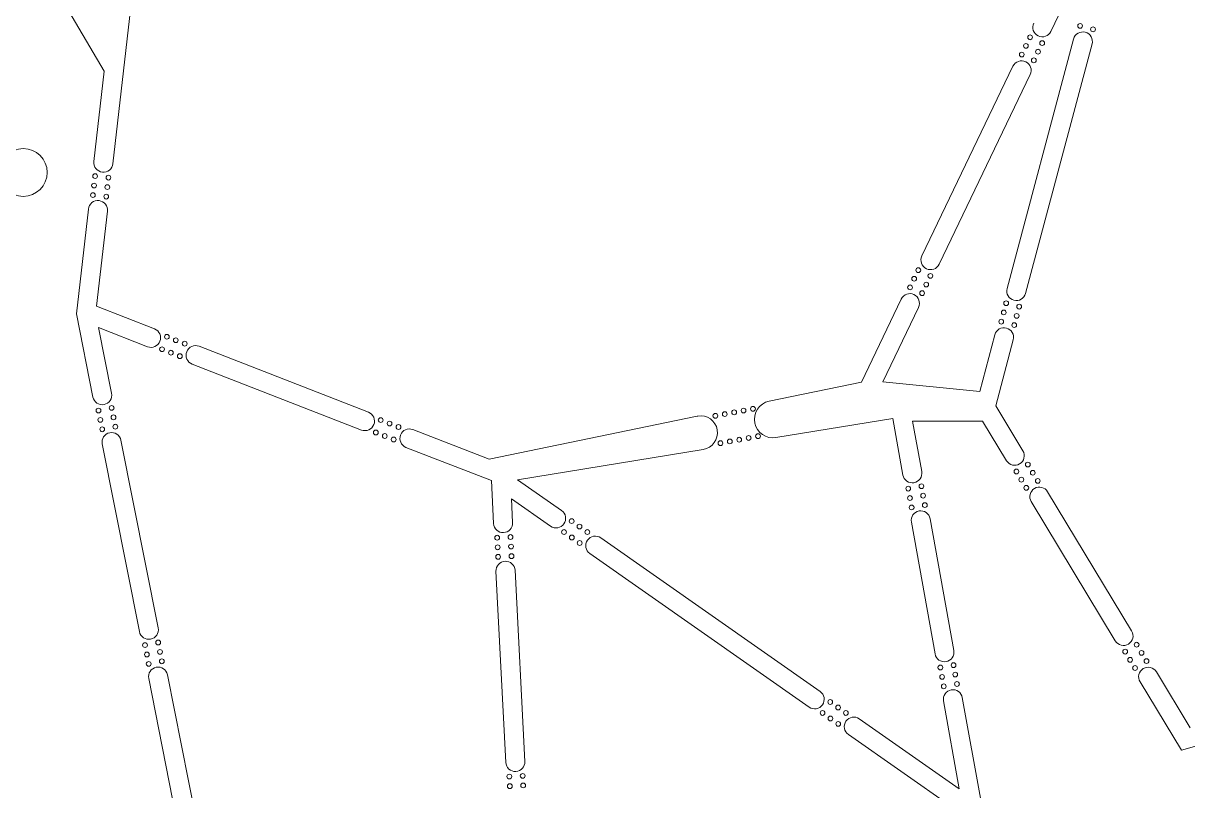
# Model space of a CAD drawing. Header units: inches. Extents: x 16.7 to 31.3, y 1.4 to 10.6.
# Drawn here: x 24 to 28.795, y 3.456 to 6.614 of the extents above; entities that cross this region are included whole.
import ezdxf

# ---------------------------------------------------------------- set-up
doc = ezdxf.new("R2010")
doc.units = ezdxf.units.IN
doc.header["$MEASUREMENT"] = 0
doc.layers.add('Visible', color=7, linetype='Continuous', lineweight=0)

# ---------------------------------------------------------------- blocks, each defined once
blk = doc.blocks.new('Block_0')
at = {"layer": 'Visible', "color": 7, "lineweight": 0}
blk.add_open_spline([(24.5164, 3.9173), (24.5122, 3.9387), (24.5261, 3.9594), (24.5474, 3.9636), (24.5687, 3.9678), (24.5894, 3.954), (24.5937, 3.9327)], degree=3, knots=[0, 0, 0, 0, 1, 1, 1, 2, 2, 2, 2], dxfattribs=at)
blk = doc.blocks.new('Block_1')
at = {"layer": 'Visible', "color": 7, "lineweight": 0}
blk.add_circle((24.5012, 4.0548), 0.00984, dxfattribs=at)
blk = doc.blocks.new('Block_2')
at = {"layer": 'Visible', "color": 7, "lineweight": 0}
blk.add_circle((24.5553, 4.0655), 0.00984, dxfattribs=at)
blk = doc.blocks.new('Block_3')
at = {"layer": 'Visible', "color": 7, "lineweight": 0}
blk.add_circle((24.5165, 3.9776), 0.00984, dxfattribs=at)
blk = doc.blocks.new('Block_4')
at = {"layer": 'Visible', "color": 7, "lineweight": 0}
blk.add_circle((24.5629, 4.0269), 0.00984, dxfattribs=at)
blk = doc.blocks.new('Block_5')
at = {"layer": 'Visible', "color": 7, "lineweight": 0}
blk.add_circle((24.5089, 4.0162), 0.00984, dxfattribs=at)
blk = doc.blocks.new('Block_6')
at = {"layer": 'Visible', "color": 7, "lineweight": 0}
blk.add_circle((24.5706, 3.9883), 0.00984, dxfattribs=at)
blk = doc.blocks.new('Block_7')
at = {"layer": 'Visible', "color": 7, "lineweight": 0}
blk.add_open_spline([(24.5554, 4.1257), (24.5596, 4.1044), (24.5457, 4.0837), (24.5244, 4.0795), (24.5031, 4.0752), (24.4824, 4.0891), (24.4781, 4.1104)], degree=3, knots=[0, 0, 0, 0, 1, 1, 1, 2, 2, 2, 2], dxfattribs=at)
blk = doc.blocks.new('Block_8')
at = {"layer": 'Visible', "color": 7, "lineweight": 0}
blk.add_line((24.5937, 3.9327), (24.7469, 3.1603), dxfattribs=at)
blk = doc.blocks.new('Block_9')
at = {"layer": 'Visible', "color": 7, "lineweight": 0}
blk.add_line((24.6696, 3.145), (24.5164, 3.9173), dxfattribs=at)
blk = doc.blocks.new('Block_12')
at = {"layer": 'Visible', "color": 7, "lineweight": 0}
blk.add_line((24.2866, 5.0758), (24.2187, 5.4182), dxfattribs=at)
blk = doc.blocks.new('Block_13')
at = {"layer": 'Visible', "color": 7, "lineweight": 0}
blk.add_line((24.4781, 4.1104), (24.3249, 4.8827), dxfattribs=at)
blk = doc.blocks.new('Block_34')
at = {"layer": 'Visible', "color": 7, "lineweight": 0}
blk.add_circle((26.0015, 3.5138), 0.00984, dxfattribs=at)
blk = doc.blocks.new('Block_35')
at = {"layer": 'Visible', "color": 7, "lineweight": 0}
blk.add_circle((26.0565, 3.5166), 0.00984, dxfattribs=at)
blk = doc.blocks.new('Block_37')
at = {"layer": 'Visible', "color": 7, "lineweight": 0}
blk.add_circle((26.0585, 3.4773), 0.00984, dxfattribs=at)
blk = doc.blocks.new('Block_38')
at = {"layer": 'Visible', "color": 7, "lineweight": 0}
blk.add_circle((26.0035, 3.4745), 0.00984, dxfattribs=at)
blk = doc.blocks.new('Block_40')
at = {"layer": 'Visible', "color": 7, "lineweight": 0}
blk.add_open_spline([(26.0653, 3.5762), (26.0664, 3.5545), (26.0497, 3.536), (26.028, 3.5349), (26.0063, 3.5338), (25.9878, 3.5505), (25.9867, 3.5722)], degree=3, knots=[0, 0, 0, 0, 1, 1, 1, 2, 2, 2, 2], dxfattribs=at)
blk = doc.blocks.new('Block_42')
at = {"layer": 'Visible', "color": 7, "lineweight": 0}
blk.add_line((25.9867, 3.5722), (25.9465, 4.3585), dxfattribs=at)
blk = doc.blocks.new('Block_53')
at = {"layer": 'Visible', "color": 7, "lineweight": 0}
blk.add_open_spline([(27.0989, 4.9089), (27.0586, 4.9023), (27.0203, 4.9287), (27.012, 4.9686), (27.0035, 5.0099), (27.03, 5.0502), (27.0712, 5.0588)], degree=3, knots=[0, 0, 0, 0, 1, 1, 1, 2, 2, 2, 2], dxfattribs=at)
blk = doc.blocks.new('Block_54')
at = {"layer": 'Visible', "color": 7, "lineweight": 0}
blk.add_circle((26.9273, 5.0128), 0.00984, dxfattribs=at)
blk = doc.blocks.new('Block_55')
at = {"layer": 'Visible', "color": 7, "lineweight": 0}
blk.add_circle((26.9094, 4.8931), 0.00984, dxfattribs=at)
blk = doc.blocks.new('Block_56')
at = {"layer": 'Visible', "color": 7, "lineweight": 0}
blk.add_circle((27.0047, 5.0271), 0.00984, dxfattribs=at)
blk = doc.blocks.new('Block_57')
at = {"layer": 'Visible', "color": 7, "lineweight": 0}
blk.add_circle((26.8707, 4.8859), 0.00984, dxfattribs=at)
blk = doc.blocks.new('Block_58')
at = {"layer": 'Visible', "color": 7, "lineweight": 0}
blk.add_circle((26.8498, 4.9985), 0.00984, dxfattribs=at)
blk = doc.blocks.new('Block_59')
at = {"layer": 'Visible', "color": 7, "lineweight": 0}
blk.add_circle((27.0255, 4.9146), 0.00984, dxfattribs=at)
blk = doc.blocks.new('Block_60')
at = {"layer": 'Visible', "color": 7, "lineweight": 0}
blk.add_circle((26.9481, 4.9002), 0.00984, dxfattribs=at)
blk = doc.blocks.new('Block_61')
at = {"layer": 'Visible', "color": 7, "lineweight": 0}
blk.add_circle((26.8885, 5.0056), 0.00984, dxfattribs=at)
blk = doc.blocks.new('Block_62')
at = {"layer": 'Visible', "color": 7, "lineweight": 0}
blk.add_circle((26.9868, 4.9074), 0.00984, dxfattribs=at)
blk = doc.blocks.new('Block_63')
at = {"layer": 'Visible', "color": 7, "lineweight": 0}
blk.add_circle((26.966, 5.02), 0.00984, dxfattribs=at)
blk = doc.blocks.new('Block_64')
at = {"layer": 'Visible', "color": 7, "lineweight": 0}
blk.add_open_spline([(26.7745, 4.9972), (26.7755, 4.9974), (26.7765, 4.9976), (26.7775, 4.9977), (26.8155, 5.0039), (26.8513, 4.9782), (26.8575, 4.9402), (26.8637, 4.9022), (26.8379, 4.8663), (26.7999, 4.8601)], degree=3, knots=[0, 0, 0, 0, 1, 1, 1, 2, 2, 2, 3, 3, 3, 3], dxfattribs=at)
blk = doc.blocks.new('Block_65')
at = {"layer": 'Visible', "color": 7, "lineweight": 0}
blk.add_line((25.9188, 4.8196), (26.7745, 4.9972), dxfattribs=at)
blk = doc.blocks.new('Block_66')
at = {"layer": 'Visible', "color": 7, "lineweight": 0}
blk.add_line((27.0712, 5.0588), (27.4513, 5.1376), dxfattribs=at)
blk = doc.blocks.new('Block_67')
at = {"layer": 'Visible', "color": 7, "lineweight": 0}
blk.add_line((26.7999, 4.8601), (26.0355, 4.7355), dxfattribs=at)
blk = doc.blocks.new('Block_68')
at = {"layer": 'Visible', "color": 7, "lineweight": 0}
blk.add_line((27.5802, 4.9874), (27.0989, 4.9089), dxfattribs=at)
blk = doc.blocks.new('Block_69')
at = {"layer": 'Visible', "color": 7, "lineweight": 0}
blk.add_open_spline([(24.6954, 5.2115), (24.6752, 5.2193), (24.6652, 5.242), (24.6729, 5.2622), (24.6806, 5.2825), (24.7034, 5.2927), (24.7237, 5.285)], degree=3, knots=[0, 0, 0, 0, 1, 1, 1, 2, 2, 2, 2], dxfattribs=at)
blk = doc.blocks.new('Block_70')
at = {"layer": 'Visible', "color": 7, "lineweight": 0}
blk.add_open_spline([(24.5408, 5.3562), (24.5609, 5.3482), (24.5708, 5.3255), (24.5629, 5.3053), (24.5551, 5.285), (24.5322, 5.275), (24.512, 5.2829)], degree=3, knots=[0, 0, 0, 0, 1, 1, 1, 2, 2, 2, 2], dxfattribs=at)
blk = doc.blocks.new('Block_71')
at = {"layer": 'Visible', "color": 7, "lineweight": 0}
blk.add_circle((24.6647, 5.2953), 0.00984, dxfattribs=at)
blk = doc.blocks.new('Block_72')
at = {"layer": 'Visible', "color": 7, "lineweight": 0}
blk.add_circle((24.6447, 5.2439), 0.00984, dxfattribs=at)
blk = doc.blocks.new('Block_73')
at = {"layer": 'Visible', "color": 7, "lineweight": 0}
blk.add_circle((24.5913, 5.3238), 0.00984, dxfattribs=at)
blk = doc.blocks.new('Block_74')
at = {"layer": 'Visible', "color": 7, "lineweight": 0}
blk.add_circle((24.608, 5.2582), 0.00984, dxfattribs=at)
blk = doc.blocks.new('Block_75')
at = {"layer": 'Visible', "color": 7, "lineweight": 0}
blk.add_circle((24.628, 5.3096), 0.00984, dxfattribs=at)
blk = doc.blocks.new('Block_76')
at = {"layer": 'Visible', "color": 7, "lineweight": 0}
blk.add_circle((24.5713, 5.2725), 0.00984, dxfattribs=at)
blk = doc.blocks.new('Block_77')
at = {"layer": 'Visible', "color": 7, "lineweight": 0}
blk.add_line((24.512, 5.2829), (24.3102, 5.3615), dxfattribs=at)
blk = doc.blocks.new('Block_78')
at = {"layer": 'Visible', "color": 7, "lineweight": 0}
blk.add_line((24.3015, 5.4493), (24.5408, 5.3562), dxfattribs=at)
blk = doc.blocks.new('Block_79')
at = {"layer": 'Visible', "color": 7, "lineweight": 0}
blk.add_open_spline([(27.8318, 4.0326), (27.8357, 4.0112), (27.8215, 3.9907), (27.8001, 3.9869), (27.7787, 3.9831), (27.7582, 3.9973), (27.7543, 4.0187)], degree=3, knots=[0, 0, 0, 0, 1, 1, 1, 2, 2, 2, 2], dxfattribs=at)
blk = doc.blocks.new('Block_80')
at = {"layer": 'Visible', "color": 7, "lineweight": 0}
blk.add_circle((27.8446, 3.8949), 0.00984, dxfattribs=at)
blk = doc.blocks.new('Block_81')
at = {"layer": 'Visible', "color": 7, "lineweight": 0}
blk.add_circle((27.7903, 3.8852), 0.00984, dxfattribs=at)
blk = doc.blocks.new('Block_82')
at = {"layer": 'Visible', "color": 7, "lineweight": 0}
blk.add_circle((27.8307, 3.9724), 0.00984, dxfattribs=at)
blk = doc.blocks.new('Block_83')
at = {"layer": 'Visible', "color": 7, "lineweight": 0}
blk.add_circle((27.7834, 3.9239), 0.00984, dxfattribs=at)
blk = doc.blocks.new('Block_84')
at = {"layer": 'Visible', "color": 7, "lineweight": 0}
blk.add_circle((27.8376, 3.9337), 0.00984, dxfattribs=at)
blk = doc.blocks.new('Block_85')
at = {"layer": 'Visible', "color": 7, "lineweight": 0}
blk.add_circle((27.7764, 3.9626), 0.00984, dxfattribs=at)
blk = doc.blocks.new('Block_86')
at = {"layer": 'Visible', "color": 7, "lineweight": 0}
blk.add_open_spline([(27.7892, 3.8249), (27.7853, 3.8463), (27.7996, 3.8668), (27.821, 3.8707), (27.8424, 3.8745), (27.8628, 3.8603), (27.8667, 3.8389)], degree=3, knots=[0, 0, 0, 0, 1, 1, 1, 2, 2, 2, 2], dxfattribs=at)
blk = doc.blocks.new('Block_87')
at = {"layer": 'Visible', "color": 7, "lineweight": 0}
blk.add_line((27.7543, 4.0187), (27.6568, 4.5612), dxfattribs=at)
blk = doc.blocks.new('Block_88')
at = {"layer": 'Visible', "color": 7, "lineweight": 0}
blk.add_line((27.7343, 4.5751), (27.8318, 4.0326), dxfattribs=at)
blk = doc.blocks.new('Block_89')
at = {"layer": 'Visible', "color": 7, "lineweight": 0}
blk.add_line((27.6622, 4.9766), (27.6995, 4.7688), dxfattribs=at)
blk = doc.blocks.new('Block_90')
at = {"layer": 'Visible', "color": 7, "lineweight": 0}
blk.add_line((27.8667, 3.8389), (27.9439, 3.4094), dxfattribs=at)
blk = doc.blocks.new('Block_129')
at = {"layer": 'Visible', "color": 7, "lineweight": 0}
blk.add_open_spline([(28.1161, 4.8545), (28.1274, 4.8359), (28.1214, 4.8117), (28.1028, 4.8004), (28.0842, 4.7892), (28.06, 4.7952), (28.0487, 4.8138)], degree=3, knots=[0, 0, 0, 0, 1, 1, 1, 2, 2, 2, 2], dxfattribs=at)
blk = doc.blocks.new('Block_130')
at = {"layer": 'Visible', "color": 7, "lineweight": 0}
blk.add_circle((28.1773, 4.7305), 0.00984, dxfattribs=at)
blk = doc.blocks.new('Block_131')
at = {"layer": 'Visible', "color": 7, "lineweight": 0}
blk.add_circle((28.1301, 4.702), 0.00984, dxfattribs=at)
blk = doc.blocks.new('Block_132')
at = {"layer": 'Visible', "color": 7, "lineweight": 0}
blk.add_circle((28.1366, 4.7978), 0.00984, dxfattribs=at)
blk = doc.blocks.new('Block_133')
at = {"layer": 'Visible', "color": 7, "lineweight": 0}
blk.add_circle((28.1097, 4.7357), 0.00984, dxfattribs=at)
blk = doc.blocks.new('Block_134')
at = {"layer": 'Visible', "color": 7, "lineweight": 0}
blk.add_circle((28.1569, 4.7642), 0.00984, dxfattribs=at)
blk = doc.blocks.new('Block_135')
at = {"layer": 'Visible', "color": 7, "lineweight": 0}
blk.add_circle((28.0894, 4.7693), 0.00984, dxfattribs=at)
blk = doc.blocks.new('Block_136')
at = {"layer": 'Visible', "color": 7, "lineweight": 0}
blk.add_open_spline([(28.1505, 4.6453), (28.1393, 4.6639), (28.1453, 4.6881), (28.1639, 4.6994), (28.1825, 4.7106), (28.2067, 4.7046), (28.2179, 4.686)], degree=3, knots=[0, 0, 0, 0, 1, 1, 1, 2, 2, 2, 2], dxfattribs=at)
blk = doc.blocks.new('Block_137')
at = {"layer": 'Visible', "color": 7, "lineweight": 0}
blk.add_line((28.0487, 4.8138), (27.9504, 4.9766), dxfattribs=at)
blk = doc.blocks.new('Block_138')
at = {"layer": 'Visible', "color": 7, "lineweight": 0}
blk.add_line((28.0041, 5.0398), (28.1161, 4.8545), dxfattribs=at)
blk = doc.blocks.new('Block_166')
at = {"layer": 'Visible', "color": 7, "lineweight": 0}
blk.add_open_spline([(25.9465, 4.3585), (25.9454, 4.3803), (25.9621, 4.3988), (25.9838, 4.3999), (26.0056, 4.401), (26.0241, 4.3843), (26.0252, 4.3626)], degree=3, knots=[0, 0, 0, 0, 1, 1, 1, 2, 2, 2, 2], dxfattribs=at)
blk = doc.blocks.new('Block_167')
at = {"layer": 'Visible', "color": 7, "lineweight": 0}
blk.add_circle((25.9513, 4.4968), 0.00984, dxfattribs=at)
blk = doc.blocks.new('Block_168')
at = {"layer": 'Visible', "color": 7, "lineweight": 0}
blk.add_circle((26.0063, 4.4996), 0.00984, dxfattribs=at)
blk = doc.blocks.new('Block_169')
at = {"layer": 'Visible', "color": 7, "lineweight": 0}
blk.add_circle((25.9553, 4.4181), 0.00984, dxfattribs=at)
blk = doc.blocks.new('Block_170')
at = {"layer": 'Visible', "color": 7, "lineweight": 0}
blk.add_circle((26.0084, 4.4603), 0.00984, dxfattribs=at)
blk = doc.blocks.new('Block_171')
at = {"layer": 'Visible', "color": 7, "lineweight": 0}
blk.add_circle((25.9533, 4.4574), 0.00984, dxfattribs=at)
blk = doc.blocks.new('Block_172')
at = {"layer": 'Visible', "color": 7, "lineweight": 0}
blk.add_circle((26.0104, 4.4209), 0.00984, dxfattribs=at)
blk = doc.blocks.new('Block_173')
at = {"layer": 'Visible', "color": 7, "lineweight": 0}
blk.add_open_spline([(26.0151, 4.5592), (26.0162, 4.5374), (25.9995, 4.5189), (25.9778, 4.5178), (25.9561, 4.5167), (25.9376, 4.5334), (25.9365, 4.5551)], degree=3, knots=[0, 0, 0, 0, 1, 1, 1, 2, 2, 2, 2], dxfattribs=at)
blk = doc.blocks.new('Block_174')
at = {"layer": 'Visible', "color": 7, "lineweight": 0}
blk.add_line((26.0252, 4.3626), (26.0653, 3.5762), dxfattribs=at)
blk = doc.blocks.new('Block_176')
at = {"layer": 'Visible', "color": 7, "lineweight": 0}
blk.add_line((27.2812, 3.8643), (27.2812, 3.8643), dxfattribs=at)
blk = doc.blocks.new('Block_177')
at = {"layer": 'Visible', "color": 7, "lineweight": 0}
blk.add_open_spline([(27.2812, 3.8643), (27.299, 3.8518), (27.3034, 3.8273), (27.2909, 3.8095), (27.2785, 3.7916), (27.2539, 3.7873), (27.2361, 3.7998)], degree=3, knots=[0, 0, 0, 0, 1, 1, 1, 2, 2, 2, 2], dxfattribs=at)
blk = doc.blocks.new('Block_178')
at = {"layer": 'Visible', "color": 7, "lineweight": 0}
blk.add_circle((27.3874, 3.7756), 0.00984, dxfattribs=at)
blk = doc.blocks.new('Block_179')
at = {"layer": 'Visible', "color": 7, "lineweight": 0}
blk.add_circle((27.3558, 3.7305), 0.00984, dxfattribs=at)
blk = doc.blocks.new('Block_180')
at = {"layer": 'Visible', "color": 7, "lineweight": 0}
blk.add_circle((27.3228, 3.8208), 0.00984, dxfattribs=at)
blk = doc.blocks.new('Block_181')
at = {"layer": 'Visible', "color": 7, "lineweight": 0}
blk.add_circle((27.3235, 3.753), 0.00984, dxfattribs=at)
blk = doc.blocks.new('Block_182')
at = {"layer": 'Visible', "color": 7, "lineweight": 0}
blk.add_circle((27.3551, 3.7982), 0.00984, dxfattribs=at)
blk = doc.blocks.new('Block_183')
at = {"layer": 'Visible', "color": 7, "lineweight": 0}
blk.add_circle((27.2913, 3.7756), 0.00984, dxfattribs=at)
blk = doc.blocks.new('Block_184')
at = {"layer": 'Visible', "color": 7, "lineweight": 0}
blk.add_open_spline([(27.3974, 3.6869), (27.3796, 3.6994), (27.3752, 3.724), (27.3877, 3.7418), (27.4002, 3.7596), (27.4247, 3.7639), (27.4425, 3.7515)], degree=3, knots=[0, 0, 0, 0, 1, 1, 1, 2, 2, 2, 2], dxfattribs=at)
blk = doc.blocks.new('Block_185')
at = {"layer": 'Visible', "color": 7, "lineweight": 0}
blk.add_line((27.4425, 3.7515), (27.4425, 3.7515), dxfattribs=at)
blk = doc.blocks.new('Block_186')
at = {"layer": 'Visible', "color": 7, "lineweight": 0}
blk.add_line((27.2361, 3.7998), (26.3327, 4.4315), dxfattribs=at)
blk = doc.blocks.new('Block_187')
at = {"layer": 'Visible', "color": 7, "lineweight": 0}
blk.add_line((27.4425, 3.7515), (27.8541, 3.4636), dxfattribs=at)
blk = doc.blocks.new('Block_208')
at = {"layer": 'Visible', "color": 7, "lineweight": 0}
blk.add_open_spline([(28.2316, 6.5805), (28.2222, 6.5609), (28.1987, 6.5526), (28.1791, 6.562), (28.1595, 6.5714), (28.1512, 6.595), (28.1606, 6.6146)], degree=3, knots=[0, 0, 0, 0, 1, 1, 1, 2, 2, 2, 2], dxfattribs=at)
blk = doc.blocks.new('Block_209')
at = {"layer": 'Visible', "color": 7, "lineweight": 0}
blk.add_circle((28.1613, 6.4614), 0.00984, dxfattribs=at)
blk = doc.blocks.new('Block_210')
at = {"layer": 'Visible', "color": 7, "lineweight": 0}
blk.add_circle((28.1116, 6.4852), 0.00984, dxfattribs=at)
blk = doc.blocks.new('Block_211')
at = {"layer": 'Visible', "color": 7, "lineweight": 0}
blk.add_circle((28.1954, 6.5323), 0.00984, dxfattribs=at)
blk = doc.blocks.new('Block_212')
at = {"layer": 'Visible', "color": 7, "lineweight": 0}
blk.add_circle((28.1287, 6.5207), 0.00984, dxfattribs=at)
blk = doc.blocks.new('Block_213')
at = {"layer": 'Visible', "color": 7, "lineweight": 0}
blk.add_circle((28.1784, 6.4969), 0.00984, dxfattribs=at)
blk = doc.blocks.new('Block_214')
at = {"layer": 'Visible', "color": 7, "lineweight": 0}
blk.add_circle((28.1457, 6.5562), 0.00984, dxfattribs=at)
blk = doc.blocks.new('Block_215')
at = {"layer": 'Visible', "color": 7, "lineweight": 0}
blk.add_open_spline([(28.0754, 6.4371), (28.0848, 6.4567), (28.1083, 6.465), (28.1279, 6.4556), (28.1475, 6.4461), (28.1558, 6.4226), (28.1464, 6.403)], degree=3, knots=[0, 0, 0, 0, 1, 1, 1, 2, 2, 2, 2], dxfattribs=at)
blk = doc.blocks.new('Block_217')
at = {"layer": 'Visible', "color": 7, "lineweight": 0}
blk.add_line((28.1464, 6.403), (27.7714, 5.6223), dxfattribs=at)
blk = doc.blocks.new('Block_227')
at = {"layer": 'Visible', "color": 7, "lineweight": 0}
blk.add_line((24.4021, 4.8981), (24.5554, 4.1257), dxfattribs=at)
blk = doc.blocks.new('Block_228')
at = {"layer": 'Visible', "color": 7, "lineweight": 0}
blk.add_line((25.3924, 4.9401), (24.6954, 5.2115), dxfattribs=at)
blk = doc.blocks.new('Block_229')
at = {"layer": 'Visible', "color": 7, "lineweight": 0}
blk.add_line((25.9365, 4.5551), (25.9275, 4.7318), dxfattribs=at)
blk = doc.blocks.new('Block_230')
at = {"layer": 'Visible', "color": 7, "lineweight": 0}
blk.add_line((25.9275, 4.7318), (25.5759, 4.8687), dxfattribs=at)
blk = doc.blocks.new('Block_231')
at = {"layer": 'Visible', "color": 7, "lineweight": 0}
blk.add_line((24.3102, 5.3615), (24.3638, 5.0911), dxfattribs=at)
blk = doc.blocks.new('Block_233')
at = {"layer": 'Visible', "color": 7, "lineweight": 0}
blk.add_open_spline([(27.7714, 5.6223), (27.762, 5.6027), (27.7385, 5.5944), (27.7189, 5.6039), (27.6993, 5.6133), (27.691, 5.6368), (27.7004, 5.6564)], degree=3, knots=[0, 0, 0, 0, 1, 1, 1, 2, 2, 2, 2], dxfattribs=at)
blk = doc.blocks.new('Block_234')
at = {"layer": 'Visible', "color": 7, "lineweight": 0}
blk.add_circle((27.7011, 5.5032), 0.00984, dxfattribs=at)
blk = doc.blocks.new('Block_235')
at = {"layer": 'Visible', "color": 7, "lineweight": 0}
blk.add_circle((27.6514, 5.5271), 0.00984, dxfattribs=at)
blk = doc.blocks.new('Block_236')
at = {"layer": 'Visible', "color": 7, "lineweight": 0}
blk.add_circle((27.7352, 5.5742), 0.00984, dxfattribs=at)
blk = doc.blocks.new('Block_237')
at = {"layer": 'Visible', "color": 7, "lineweight": 0}
blk.add_circle((27.6685, 5.5626), 0.00984, dxfattribs=at)
blk = doc.blocks.new('Block_238')
at = {"layer": 'Visible', "color": 7, "lineweight": 0}
blk.add_circle((27.7181, 5.5387), 0.00984, dxfattribs=at)
blk = doc.blocks.new('Block_239')
at = {"layer": 'Visible', "color": 7, "lineweight": 0}
blk.add_circle((27.6855, 5.598), 0.00984, dxfattribs=at)
blk = doc.blocks.new('Block_240')
at = {"layer": 'Visible', "color": 7, "lineweight": 0}
blk.add_open_spline([(27.6152, 5.4789), (27.6246, 5.4985), (27.6481, 5.5068), (27.6677, 5.4974), (27.6873, 5.488), (27.6956, 5.4645), (27.6862, 5.4449)], degree=3, knots=[0, 0, 0, 0, 1, 1, 1, 2, 2, 2, 2], dxfattribs=at)
blk = doc.blocks.new('Block_241')
at = {"layer": 'Visible', "color": 7, "lineweight": 0}
blk.add_line((27.7004, 5.6564), (28.0754, 6.4371), dxfattribs=at)
blk = doc.blocks.new('Block_242')
at = {"layer": 'Visible', "color": 7, "lineweight": 0}
blk.add_line((28.385, 6.8999), (28.2316, 6.5805), dxfattribs=at)
blk = doc.blocks.new('Block_266')
at = {"layer": 'Visible', "color": 7, "lineweight": 0}
blk.add_line((24.7237, 5.285), (25.4213, 5.0133), dxfattribs=at)
blk = doc.blocks.new('Block_270')
at = {"layer": 'Visible', "color": 7, "lineweight": 0}
blk.add_line((24.4886, 7.0737), (24.3691, 6.036), dxfattribs=at)
blk = doc.blocks.new('Block_271')
at = {"layer": 'Visible', "color": 7, "lineweight": 0}
blk.add_line((24.3466, 5.8404), (24.3015, 5.4493), dxfattribs=at)
blk = doc.blocks.new('Block_272')
at = {"layer": 'Visible', "color": 7, "lineweight": 0}
blk.add_line((25.6042, 4.9421), (25.9188, 4.8196), dxfattribs=at)
blk = doc.blocks.new('Block_273')
at = {"layer": 'Visible', "color": 7, "lineweight": 0}
blk.add_line((27.4513, 5.1376), (27.6152, 5.4789), dxfattribs=at)
blk = doc.blocks.new('Block_332')
at = {"layer": 'Visible', "color": 7, "lineweight": 0}
blk.add_line((28.6658, 3.9447), (28.8048, 3.7148), dxfattribs=at)
blk = doc.blocks.new('Block_333')
at = {"layer": 'Visible', "color": 7, "lineweight": 0}
blk.add_line((28.2179, 4.686), (28.564, 4.1132), dxfattribs=at)
blk = doc.blocks.new('Block_337')
at = {"layer": 'Visible', "color": 7, "lineweight": 0}
blk.add_line((28.0766, 5.3116), (28.0041, 5.0398), dxfattribs=at)
blk = doc.blocks.new('Block_338')
at = {"layer": 'Visible', "color": 7, "lineweight": 0}
blk.add_line((28.4011, 6.5289), (28.1273, 5.5018), dxfattribs=at)
blk = doc.blocks.new('Block_340')
at = {"layer": 'Visible', "color": 7, "lineweight": 0}
blk.add_open_spline([(28.1273, 5.5018), (28.1217, 5.4808), (28.1001, 5.4683), (28.0791, 5.4739), (28.0581, 5.4795), (28.0456, 5.501), (28.0512, 5.5221)], degree=3, knots=[0, 0, 0, 0, 1, 1, 1, 2, 2, 2, 2], dxfattribs=at)
blk = doc.blocks.new('Block_341')
at = {"layer": 'Visible', "color": 7, "lineweight": 0}
blk.add_circle((28.0804, 5.3717), 0.00984, dxfattribs=at)
blk = doc.blocks.new('Block_342')
at = {"layer": 'Visible', "color": 7, "lineweight": 0}
blk.add_circle((28.0271, 5.3859), 0.00984, dxfattribs=at)
blk = doc.blocks.new('Block_343')
at = {"layer": 'Visible', "color": 7, "lineweight": 0}
blk.add_circle((28.1007, 5.4478), 0.00984, dxfattribs=at)
blk = doc.blocks.new('Block_344')
at = {"layer": 'Visible', "color": 7, "lineweight": 0}
blk.add_circle((28.0373, 5.4239), 0.00984, dxfattribs=at)
blk = doc.blocks.new('Block_345')
at = {"layer": 'Visible', "color": 7, "lineweight": 0}
blk.add_circle((28.0905, 5.4097), 0.00984, dxfattribs=at)
blk = doc.blocks.new('Block_346')
at = {"layer": 'Visible', "color": 7, "lineweight": 0}
blk.add_circle((28.0474, 5.4619), 0.00984, dxfattribs=at)
blk = doc.blocks.new('Block_347')
at = {"layer": 'Visible', "color": 7, "lineweight": 0}
blk.add_open_spline([(28.0005, 5.3319), (28.0061, 5.3529), (28.0277, 5.3654), (28.0487, 5.3597), (28.0697, 5.3541), (28.0822, 5.3326), (28.0766, 5.3116)], degree=3, knots=[0, 0, 0, 0, 1, 1, 1, 2, 2, 2, 2], dxfattribs=at)
blk = doc.blocks.new('Block_348')
at = {"layer": 'Visible', "color": 7, "lineweight": 0}
blk.add_line((28.0512, 5.5221), (28.3251, 6.5491), dxfattribs=at)
blk = doc.blocks.new('Block_350')
at = {"layer": 'Visible', "color": 7, "lineweight": 0}
blk.add_circle((28.4049, 6.589), 0.00984, dxfattribs=at)
blk = doc.blocks.new('Block_351')
at = {"layer": 'Visible', "color": 7, "lineweight": 0}
blk.add_circle((28.3517, 6.6032), 0.00984, dxfattribs=at)
blk = doc.blocks.new('Block_356')
at = {"layer": 'Visible', "color": 7, "lineweight": 0}
blk.add_open_spline([(28.3251, 6.5491), (28.3307, 6.5701), (28.3522, 6.5826), (28.3732, 6.577), (28.3943, 6.5714), (28.4067, 6.5499), (28.4011, 6.5289)], degree=3, knots=[0, 0, 0, 0, 1, 1, 1, 2, 2, 2, 2], dxfattribs=at)
blk = doc.blocks.new('Block_358')
at = {"layer": 'Visible', "color": 7, "lineweight": 0}
blk.add_line((27.5393, 5.139), (27.9385, 5.0991), dxfattribs=at)
blk = doc.blocks.new('Block_359')
at = {"layer": 'Visible', "color": 7, "lineweight": 0}
blk.add_line((27.9385, 5.0991), (28.0005, 5.3319), dxfattribs=at)
blk = doc.blocks.new('Block_361')
at = {"layer": 'Visible', "color": 7, "lineweight": 0}
blk.add_line((27.6862, 5.4449), (27.5393, 5.139), dxfattribs=at)
blk = doc.blocks.new('Block_374')
at = {"layer": 'Visible', "color": 7, "lineweight": 0}
blk.add_line((26.3779, 4.496), (27.2812, 3.8643), dxfattribs=at)
blk = doc.blocks.new('Block_375')
at = {"layer": 'Visible', "color": 7, "lineweight": 0}
blk.add_line((27.622, 4.7549), (27.5802, 4.9874), dxfattribs=at)
blk = doc.blocks.new('Block_376')
at = {"layer": 'Visible', "color": 7, "lineweight": 0}
blk.add_line((26.0355, 4.7355), (26.2166, 4.6089), dxfattribs=at)
blk = doc.blocks.new('Block_377')
at = {"layer": 'Visible', "color": 7, "lineweight": 0}
blk.add_line((27.8541, 3.4636), (27.7892, 3.8249), dxfattribs=at)
blk = doc.blocks.new('Block_388')
at = {"layer": 'Visible', "color": 7, "lineweight": 0}
blk.add_open_spline([(24.3249, 4.8827), (24.3207, 4.9041), (24.3345, 4.9248), (24.3559, 4.929), (24.3772, 4.9333), (24.3979, 4.9194), (24.4021, 4.8981)], degree=3, knots=[0, 0, 0, 0, 1, 1, 1, 2, 2, 2, 2], dxfattribs=at)
blk = doc.blocks.new('Block_389')
at = {"layer": 'Visible', "color": 7, "lineweight": 0}
blk.add_circle((24.3097, 5.0202), 0.00984, dxfattribs=at)
blk = doc.blocks.new('Block_390')
at = {"layer": 'Visible', "color": 7, "lineweight": 0}
blk.add_circle((24.3637, 5.0309), 0.00984, dxfattribs=at)
blk = doc.blocks.new('Block_391')
at = {"layer": 'Visible', "color": 7, "lineweight": 0}
blk.add_circle((24.325, 4.943), 0.00984, dxfattribs=at)
blk = doc.blocks.new('Block_392')
at = {"layer": 'Visible', "color": 7, "lineweight": 0}
blk.add_circle((24.3714, 4.9923), 0.00984, dxfattribs=at)
blk = doc.blocks.new('Block_393')
at = {"layer": 'Visible', "color": 7, "lineweight": 0}
blk.add_circle((24.3173, 4.9816), 0.00984, dxfattribs=at)
blk = doc.blocks.new('Block_394')
at = {"layer": 'Visible', "color": 7, "lineweight": 0}
blk.add_circle((24.3791, 4.9537), 0.00984, dxfattribs=at)
blk = doc.blocks.new('Block_395')
at = {"layer": 'Visible', "color": 7, "lineweight": 0}
blk.add_open_spline([(24.3638, 5.0911), (24.3681, 5.0698), (24.3542, 5.0491), (24.3329, 5.0449), (24.3115, 5.0406), (24.2908, 5.0545), (24.2866, 5.0758)], degree=3, knots=[0, 0, 0, 0, 1, 1, 1, 2, 2, 2, 2], dxfattribs=at)
blk = doc.blocks.new('Block_405')
at = {"layer": 'Visible', "color": 7, "lineweight": 0}
blk.add_line((29.2862, 3.7716), (28.7686, 3.6224), dxfattribs=at)
blk = doc.blocks.new('Block_454')
at = {"layer": 'Visible', "color": 7, "lineweight": 0}
blk.add_open_spline([(27.6995, 4.7688), (27.7034, 4.7474), (27.6891, 4.727), (27.6677, 4.7231), (27.6463, 4.7193), (27.6259, 4.7335), (27.622, 4.7549)], degree=3, knots=[0, 0, 0, 0, 1, 1, 1, 2, 2, 2, 2], dxfattribs=at)
blk = doc.blocks.new('Block_455')
at = {"layer": 'Visible', "color": 7, "lineweight": 0}
blk.add_circle((27.7123, 4.6311), 0.00984, dxfattribs=at)
blk = doc.blocks.new('Block_456')
at = {"layer": 'Visible', "color": 7, "lineweight": 0}
blk.add_circle((27.658, 4.6214), 0.00984, dxfattribs=at)
blk = doc.blocks.new('Block_457')
at = {"layer": 'Visible', "color": 7, "lineweight": 0}
blk.add_circle((27.6983, 4.7086), 0.00984, dxfattribs=at)
blk = doc.blocks.new('Block_458')
at = {"layer": 'Visible', "color": 7, "lineweight": 0}
blk.add_circle((27.6511, 4.6601), 0.00984, dxfattribs=at)
blk = doc.blocks.new('Block_459')
at = {"layer": 'Visible', "color": 7, "lineweight": 0}
blk.add_circle((27.7053, 4.6699), 0.00984, dxfattribs=at)
blk = doc.blocks.new('Block_460')
at = {"layer": 'Visible', "color": 7, "lineweight": 0}
blk.add_circle((27.6441, 4.6989), 0.00984, dxfattribs=at)
blk = doc.blocks.new('Block_461')
at = {"layer": 'Visible', "color": 7, "lineweight": 0}
blk.add_open_spline([(27.6568, 4.5612), (27.653, 4.5826), (27.6672, 4.603), (27.6886, 4.6069), (27.71, 4.6107), (27.7305, 4.5965), (27.7343, 4.5751)], degree=3, knots=[0, 0, 0, 0, 1, 1, 1, 2, 2, 2, 2], dxfattribs=at)
blk = doc.blocks.new('Block_479')
at = {"layer": 'Visible', "color": 7, "lineweight": 0}
blk.add_open_spline([(24.3691, 6.036), (24.3666, 6.0144), (24.3471, 5.9989), (24.3255, 6.0014), (24.3039, 6.0039), (24.2884, 6.0234), (24.2908, 6.045)], degree=3, knots=[0, 0, 0, 0, 1, 1, 1, 2, 2, 2, 2], dxfattribs=at)
blk = doc.blocks.new('Block_480')
at = {"layer": 'Visible', "color": 7, "lineweight": 0}
blk.add_circle((24.3416, 5.9005), 0.00984, dxfattribs=at)
blk = doc.blocks.new('Block_481')
at = {"layer": 'Visible', "color": 7, "lineweight": 0}
blk.add_circle((24.2868, 5.9068), 0.00984, dxfattribs=at)
blk = doc.blocks.new('Block_482')
at = {"layer": 'Visible', "color": 7, "lineweight": 0}
blk.add_circle((24.3506, 5.9787), 0.00984, dxfattribs=at)
blk = doc.blocks.new('Block_483')
at = {"layer": 'Visible', "color": 7, "lineweight": 0}
blk.add_circle((24.2913, 5.9459), 0.00984, dxfattribs=at)
blk = doc.blocks.new('Block_484')
at = {"layer": 'Visible', "color": 7, "lineweight": 0}
blk.add_circle((24.3461, 5.9396), 0.00984, dxfattribs=at)
blk = doc.blocks.new('Block_485')
at = {"layer": 'Visible', "color": 7, "lineweight": 0}
blk.add_circle((24.2958, 5.985), 0.00984, dxfattribs=at)
blk = doc.blocks.new('Block_486')
at = {"layer": 'Visible', "color": 7, "lineweight": 0}
blk.add_open_spline([(24.2683, 5.8495), (24.2708, 5.8711), (24.2903, 5.8865), (24.3119, 5.8841), (24.3335, 5.8816), (24.349, 5.862), (24.3466, 5.8404)], degree=3, knots=[0, 0, 0, 0, 1, 1, 1, 2, 2, 2, 2], dxfattribs=at)
blk = doc.blocks.new('Block_487')
at = {"layer": 'Visible', "color": 7, "lineweight": 0}
blk.add_line((24.2187, 5.4182), (24.2683, 5.8495), dxfattribs=at)
blk = doc.blocks.new('Block_488')
at = {"layer": 'Visible', "color": 7, "lineweight": 0}
blk.add_line((24.2908, 6.045), (24.3336, 6.4166), dxfattribs=at)
blk = doc.blocks.new('Block_562')
at = {"layer": 'Visible', "color": 7, "lineweight": 0}
blk.add_open_spline([(28.564, 4.1132), (28.5753, 4.0946), (28.5693, 4.0704), (28.5507, 4.0591), (28.5321, 4.0479), (28.5079, 4.0539), (28.4967, 4.0725)], degree=3, knots=[0, 0, 0, 0, 1, 1, 1, 2, 2, 2, 2], dxfattribs=at)
blk = doc.blocks.new('Block_563')
at = {"layer": 'Visible', "color": 7, "lineweight": 0}
blk.add_circle((28.6252, 3.9892), 0.00984, dxfattribs=at)
blk = doc.blocks.new('Block_564')
at = {"layer": 'Visible', "color": 7, "lineweight": 0}
blk.add_circle((28.578, 3.9606), 0.00984, dxfattribs=at)
blk = doc.blocks.new('Block_565')
at = {"layer": 'Visible', "color": 7, "lineweight": 0}
blk.add_circle((28.5845, 4.0565), 0.00984, dxfattribs=at)
blk = doc.blocks.new('Block_566')
at = {"layer": 'Visible', "color": 7, "lineweight": 0}
blk.add_circle((28.5577, 3.9943), 0.00984, dxfattribs=at)
blk = doc.blocks.new('Block_567')
at = {"layer": 'Visible', "color": 7, "lineweight": 0}
blk.add_circle((28.6048, 4.0228), 0.00984, dxfattribs=at)
blk = doc.blocks.new('Block_568')
at = {"layer": 'Visible', "color": 7, "lineweight": 0}
blk.add_circle((28.5373, 4.028), 0.00984, dxfattribs=at)
blk = doc.blocks.new('Block_569')
at = {"layer": 'Visible', "color": 7, "lineweight": 0}
blk.add_open_spline([(28.5984, 3.904), (28.5872, 3.9226), (28.5932, 3.9468), (28.6118, 3.9581), (28.6304, 3.9693), (28.6546, 3.9633), (28.6658, 3.9447)], degree=3, knots=[0, 0, 0, 0, 1, 1, 1, 2, 2, 2, 2], dxfattribs=at)
blk = doc.blocks.new('Block_570')
at = {"layer": 'Visible', "color": 7, "lineweight": 0}
blk.add_line((28.4967, 4.0725), (28.1505, 4.6453), dxfattribs=at)
blk = doc.blocks.new('Block_571')
at = {"layer": 'Visible', "color": 7, "lineweight": 0}
blk.add_line((28.7686, 3.6224), (28.5984, 3.904), dxfattribs=at)
blk = doc.blocks.new('Block_599')
at = {"layer": 'Visible', "color": 7, "lineweight": 0}
blk.add_line((24.3336, 6.4166), (24.0787, 6.8483), dxfattribs=at)
blk = doc.blocks.new('Block_603')
at = {"layer": 'Visible', "color": 7, "lineweight": 0}
blk.add_line((27.9504, 4.9766), (27.6622, 4.9766), dxfattribs=at)
blk = doc.blocks.new('Block_616')
at = {"layer": 'Visible', "color": 7, "lineweight": 0}
blk.add_line((26.2166, 4.6089), (26.2166, 4.6088), dxfattribs=at)
blk = doc.blocks.new('Block_617')
at = {"layer": 'Visible', "color": 7, "lineweight": 0}
blk.add_open_spline([(26.2166, 4.6088), (26.2344, 4.5964), (26.2387, 4.5718), (26.2263, 4.554), (26.2138, 4.5362), (26.1893, 4.5319), (26.1714, 4.5443)], degree=3, knots=[0, 0, 0, 0, 1, 1, 1, 2, 2, 2, 2], dxfattribs=at)
blk = doc.blocks.new('Block_618')
at = {"layer": 'Visible', "color": 7, "lineweight": 0}
blk.add_circle((26.3227, 4.5202), 0.00984, dxfattribs=at)
blk = doc.blocks.new('Block_619')
at = {"layer": 'Visible', "color": 7, "lineweight": 0}
blk.add_circle((26.2911, 4.475), 0.00984, dxfattribs=at)
blk = doc.blocks.new('Block_620')
at = {"layer": 'Visible', "color": 7, "lineweight": 0}
blk.add_circle((26.2582, 4.5653), 0.00984, dxfattribs=at)
blk = doc.blocks.new('Block_621')
at = {"layer": 'Visible', "color": 7, "lineweight": 0}
blk.add_circle((26.2589, 4.4976), 0.00984, dxfattribs=at)
blk = doc.blocks.new('Block_622')
at = {"layer": 'Visible', "color": 7, "lineweight": 0}
blk.add_circle((26.2904, 4.5428), 0.00984, dxfattribs=at)
blk = doc.blocks.new('Block_623')
at = {"layer": 'Visible', "color": 7, "lineweight": 0}
blk.add_circle((26.2266, 4.5202), 0.00984, dxfattribs=at)
blk = doc.blocks.new('Block_624')
at = {"layer": 'Visible', "color": 7, "lineweight": 0}
blk.add_open_spline([(26.3327, 4.4315), (26.3149, 4.444), (26.3106, 4.4685), (26.323, 4.4863), (26.3355, 4.5042), (26.3601, 4.5085), (26.3779, 4.496)], degree=3, knots=[0, 0, 0, 0, 1, 1, 1, 2, 2, 2, 2], dxfattribs=at)
blk = doc.blocks.new('Block_625')
at = {"layer": 'Visible', "color": 7, "lineweight": 0}
blk.add_line((26.3779, 4.496), (26.3779, 4.496), dxfattribs=at)
blk = doc.blocks.new('Block_626')
at = {"layer": 'Visible', "color": 7, "lineweight": 0}
blk.add_line((26.1714, 4.5443), (26.0101, 4.6571), dxfattribs=at)
blk = doc.blocks.new('Block_627')
at = {"layer": 'Visible', "color": 7, "lineweight": 0}
blk.add_line((26.0101, 4.6571), (26.0151, 4.5592), dxfattribs=at)
blk = doc.blocks.new('Block_629')
at = {"layer": 'Visible', "color": 7, "lineweight": 0}
blk.add_line((27.8287, 3.3853), (27.3974, 3.6869), dxfattribs=at)
blk = doc.blocks.new('Block_630')
at = {"layer": 'Visible', "color": 7, "lineweight": 0}
blk.add_open_spline([(25.5759, 4.8687), (25.5557, 4.8765), (25.5457, 4.8991), (25.5534, 4.9194), (25.5611, 4.9397), (25.5839, 4.9499), (25.6042, 4.9421)], degree=3, knots=[0, 0, 0, 0, 1, 1, 1, 2, 2, 2, 2], dxfattribs=at)
blk = doc.blocks.new('Block_631')
at = {"layer": 'Visible', "color": 7, "lineweight": 0}
blk.add_open_spline([(25.4213, 5.0133), (25.4414, 5.0054), (25.4513, 4.9826), (25.4434, 4.9625), (25.4355, 4.9422), (25.4127, 4.9322), (25.3924, 4.9401)], degree=3, knots=[0, 0, 0, 0, 1, 1, 1, 2, 2, 2, 2], dxfattribs=at)
blk = doc.blocks.new('Block_632')
at = {"layer": 'Visible', "color": 7, "lineweight": 0}
blk.add_circle((25.5451, 4.9524), 0.00984, dxfattribs=at)
blk = doc.blocks.new('Block_633')
at = {"layer": 'Visible', "color": 7, "lineweight": 0}
blk.add_circle((25.5251, 4.9011), 0.00984, dxfattribs=at)
blk = doc.blocks.new('Block_634')
at = {"layer": 'Visible', "color": 7, "lineweight": 0}
blk.add_circle((25.4718, 4.981), 0.00984, dxfattribs=at)
blk = doc.blocks.new('Block_635')
at = {"layer": 'Visible', "color": 7, "lineweight": 0}
blk.add_circle((25.4884, 4.9154), 0.00984, dxfattribs=at)
blk = doc.blocks.new('Block_636')
at = {"layer": 'Visible', "color": 7, "lineweight": 0}
blk.add_circle((25.5084, 4.9667), 0.00984, dxfattribs=at)
blk = doc.blocks.new('Block_637')
at = {"layer": 'Visible', "color": 7, "lineweight": 0}
blk.add_circle((25.4518, 4.9297), 0.00984, dxfattribs=at)
blk = doc.blocks.new('Block_1278')
at = {"layer": 'Visible', "color": 7, "lineweight": 0}
blk.add_circle((24, 6), 0.0984, dxfattribs=at)

msp = doc.modelspace()

# ---------------------------------------------------------------- block references
at = {"layer": 'Visible'}
for name in ['Block_270', 'Block_242', 'Block_599', 'Block_208', 'Block_356', 'Block_351', 'Block_350', 'Block_348', 'Block_212', 'Block_338', 'Block_214', 'Block_211', 'Block_210', 'Block_213', 'Block_241', 'Block_215', 'Block_209', 'Block_488', 'Block_217', 'Block_1278', 'Block_479', 'Block_485', 'Block_483', 'Block_484', 'Block_482', 'Block_481', 'Block_480', 'Block_486', 'Block_487', 'Block_271', 'Block_233', 'Block_237', 'Block_239', 'Block_236', 'Block_235', 'Block_238', 'Block_340', 'Block_273', 'Block_240', 'Block_234', 'Block_346', 'Block_12', 'Block_78', 'Block_361', 'Block_344', 'Block_345', 'Block_343', 'Block_342', 'Block_341', 'Block_77', 'Block_231', 'Block_70', 'Block_73', 'Block_359', 'Block_347', 'Block_76', 'Block_75', 'Block_71', 'Block_69', 'Block_266', 'Block_337', 'Block_74', 'Block_72', 'Block_228', 'Block_66', 'Block_358', 'Block_395', 'Block_390', 'Block_56', 'Block_53', 'Block_138', 'Block_389', 'Block_393', 'Block_392', 'Block_631', 'Block_634', 'Block_65', 'Block_64', 'Block_58', 'Block_61', 'Block_54', 'Block_63', 'Block_68', 'Block_375', 'Block_391', 'Block_394', 'Block_637', 'Block_636', 'Block_632', 'Block_630', 'Block_272', 'Block_89', 'Block_603', 'Block_137', 'Block_388', 'Block_227', 'Block_635', 'Block_633', 'Block_57', 'Block_55', 'Block_60', 'Block_62', 'Block_59', 'Block_13', 'Block_230', 'Block_67', 'Block_129', 'Block_132', 'Block_454', 'Block_135', 'Block_134', 'Block_229', 'Block_376', 'Block_460', 'Block_457', 'Block_133', 'Block_131', 'Block_136', 'Block_130', 'Block_626', 'Block_627', 'Block_458', 'Block_459', 'Block_333', 'Block_617', 'Block_616', 'Block_456', 'Block_461', 'Block_455', 'Block_570', 'Block_173', 'Block_620', 'Block_87', 'Block_88', 'Block_168', 'Block_623', 'Block_621', 'Block_622', 'Block_624', 'Block_618', 'Block_167', 'Block_171', 'Block_170', 'Block_619', 'Block_374', 'Block_625', 'Block_169', 'Block_172', 'Block_186', 'Block_166', 'Block_42', 'Block_174', 'Block_7', 'Block_562', 'Block_1', 'Block_2', 'Block_4', 'Block_79', 'Block_568', 'Block_565', 'Block_567', 'Block_5', 'Block_3', 'Block_6', 'Block_82', 'Block_566', 'Block_563', 'Block_0', 'Block_8', 'Block_85', 'Block_83', 'Block_84', 'Block_564', 'Block_569', 'Block_332', 'Block_9', 'Block_81', 'Block_80', 'Block_571', 'Block_177', 'Block_176', 'Block_86', 'Block_90', 'Block_180', 'Block_182', 'Block_377', 'Block_183', 'Block_181', 'Block_179', 'Block_184', 'Block_178', 'Block_185', 'Block_187', 'Block_405', 'Block_629', 'Block_40', 'Block_34', 'Block_35', 'Block_38', 'Block_37']:
    msp.add_blockref(name, (0, 0), dxfattribs=at)

doc.saveas('drawing.dxf')
